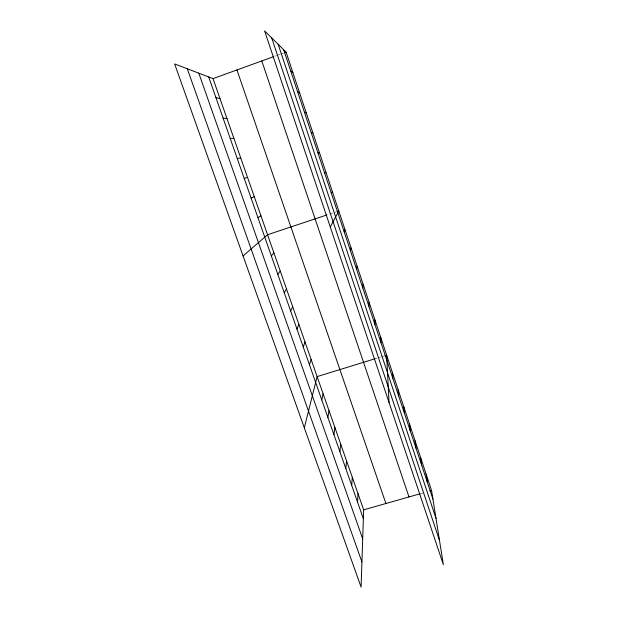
<?xml version="1.0" encoding="UTF-8"?>
<svg xmlns="http://www.w3.org/2000/svg" width="618" height="618" viewBox="0 0 618 618"><rect width="100%" height="100%" fill="white"/><g stroke="black" fill="none" stroke-linecap="round" stroke-linejoin="round"><path stroke-width="0.46" stroke-dasharray="3.09 2.32" d="M274.786 56.238L276.532 55.605M277.397 55.296L280.008 54.345M280.881 54.029L283.484 53.086M329.664 214.006L336.061 211.874M375.072 358.749L376.849 358.201M377.745 357.93L380.418 357.104M381.306 356.833L383.979 356.007M421.128 493.504L425.478 492.268"/><path stroke-width="0.93" d="M374.948 324.543L374.971 319.993M213.025 78.617L363.662 509.842L361.09 587.1L174.631 63.924L213.025 78.617L273.056 56.864M368.892 306.296L369.062 302.187M357.567 502.179L358 493.635M351.719 485.478L352.291 477.297M362.781 287.903L363.106 284.234M345.825 468.653L346.543 460.843M339.885 451.688L340.75 444.249M333.898 434.585L334.91 427.54M356.617 269.355L357.104 266.142M327.864 417.351L329.023 410.692M321.785 399.985L323.098 393.712M350.406 250.661L351.055 247.895M304.326 427.834L317.119 376.601L375.072 358.749M309.471 364.821L311.093 359.359M344.149 231.804L344.952 229.502M303.245 347.022L305.022 341.978M296.957 329.077L298.903 324.458M290.63 310.993L292.731 306.798M330.282 227.015L338.795 210.962L336.972 211.572M284.241 292.754L286.513 288.992M277.806 274.369L280.248 271.055M331.263 193.025L332.407 191.696M271.317 255.837L273.928 252.963M243.059 255.929L267.563 234.732L326.93 214.925M257.969 217.721L260.943 215.79M324.643 173.094L325.956 172.267M251.117 198.131L254.268 196.686M284.357 52.769L286.095 52.144L431.565 490.537L443.369 564.721L264.604 30.9L286.095 52.144M384.867 355.736L386.652 355.188L389.016 402.403M244.195 178.37L247.54 177.42M363.662 509.842L420.255 493.751M429.827 491.032L431.565 490.537M317.969 152.986L319.452 152.677M237.219 158.44L240.757 157.999M230.182 138.339L233.913 138.401M311.225 132.7L312.901 132.916M223.075 118.053L227.015 118.648M215.914 97.598L220.047 98.718M304.435 112.237L306.281 112.986M297.575 91.595L299.614 92.878M290.653 70.761L292.886 72.6M187.308 68.776L361.924 561.963M198.795 73.171L362.696 538.865M208.691 76.956L363.369 518.749M236.949 69.95L385.91 503.523M261.793 60.95L408.992 496.957M271.711 37.922L439.522 540.541M283.67 49.749L432.924 499.066M278.146 44.28L435.991 518.363M426.103 474.076L427.332 482.233M420.595 457.49L421.692 465.269M415.049 440.765L416.014 448.174M409.456 423.917L410.29 430.931M403.824 406.938L404.52 413.558M398.146 389.819L398.703 396.038M392.422 372.569L392.832 378.386M380.835 337.66L380.958 342.635"/></g></svg>
